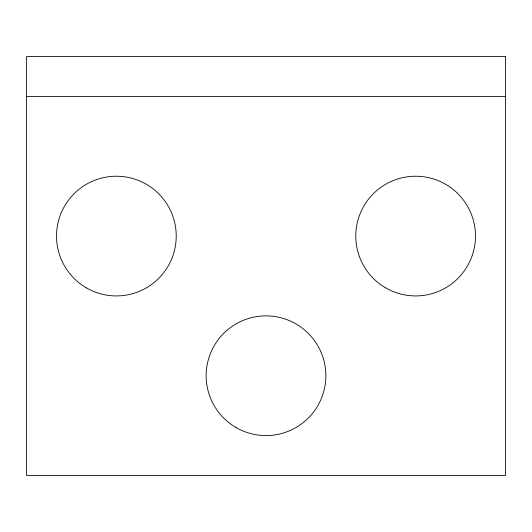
<?xml version="1.0" encoding="UTF-8"?>
<svg xmlns="http://www.w3.org/2000/svg" width="532" height="532" viewBox="0 0 532 532"><rect width="100%" height="100%" fill="white"/><g stroke="black" fill="none" stroke-linecap="round" stroke-linejoin="round"><path stroke-width="0.8" d="M26.6 96.425L505.4 96.425M505.4 56.525L26.6 56.525L26.6 475.475L505.4 475.475L505.4 56.525M86.45 287.905A59.85 59.85 0 0 0 176.225 236.075A59.85 59.85 0 0 0 86.45 184.245A59.85 59.85 0 0 0 86.45 287.905M236.075 427.555A59.85 59.85 0 0 0 325.85 375.725A59.85 59.85 0 0 0 236.075 323.895A59.85 59.85 0 0 0 236.075 427.555M385.7 287.905A59.85 59.85 0 0 0 475.475 236.075A59.85 59.85 0 0 0 385.7 184.245A59.85 59.85 0 0 0 385.7 287.905"/></g></svg>
